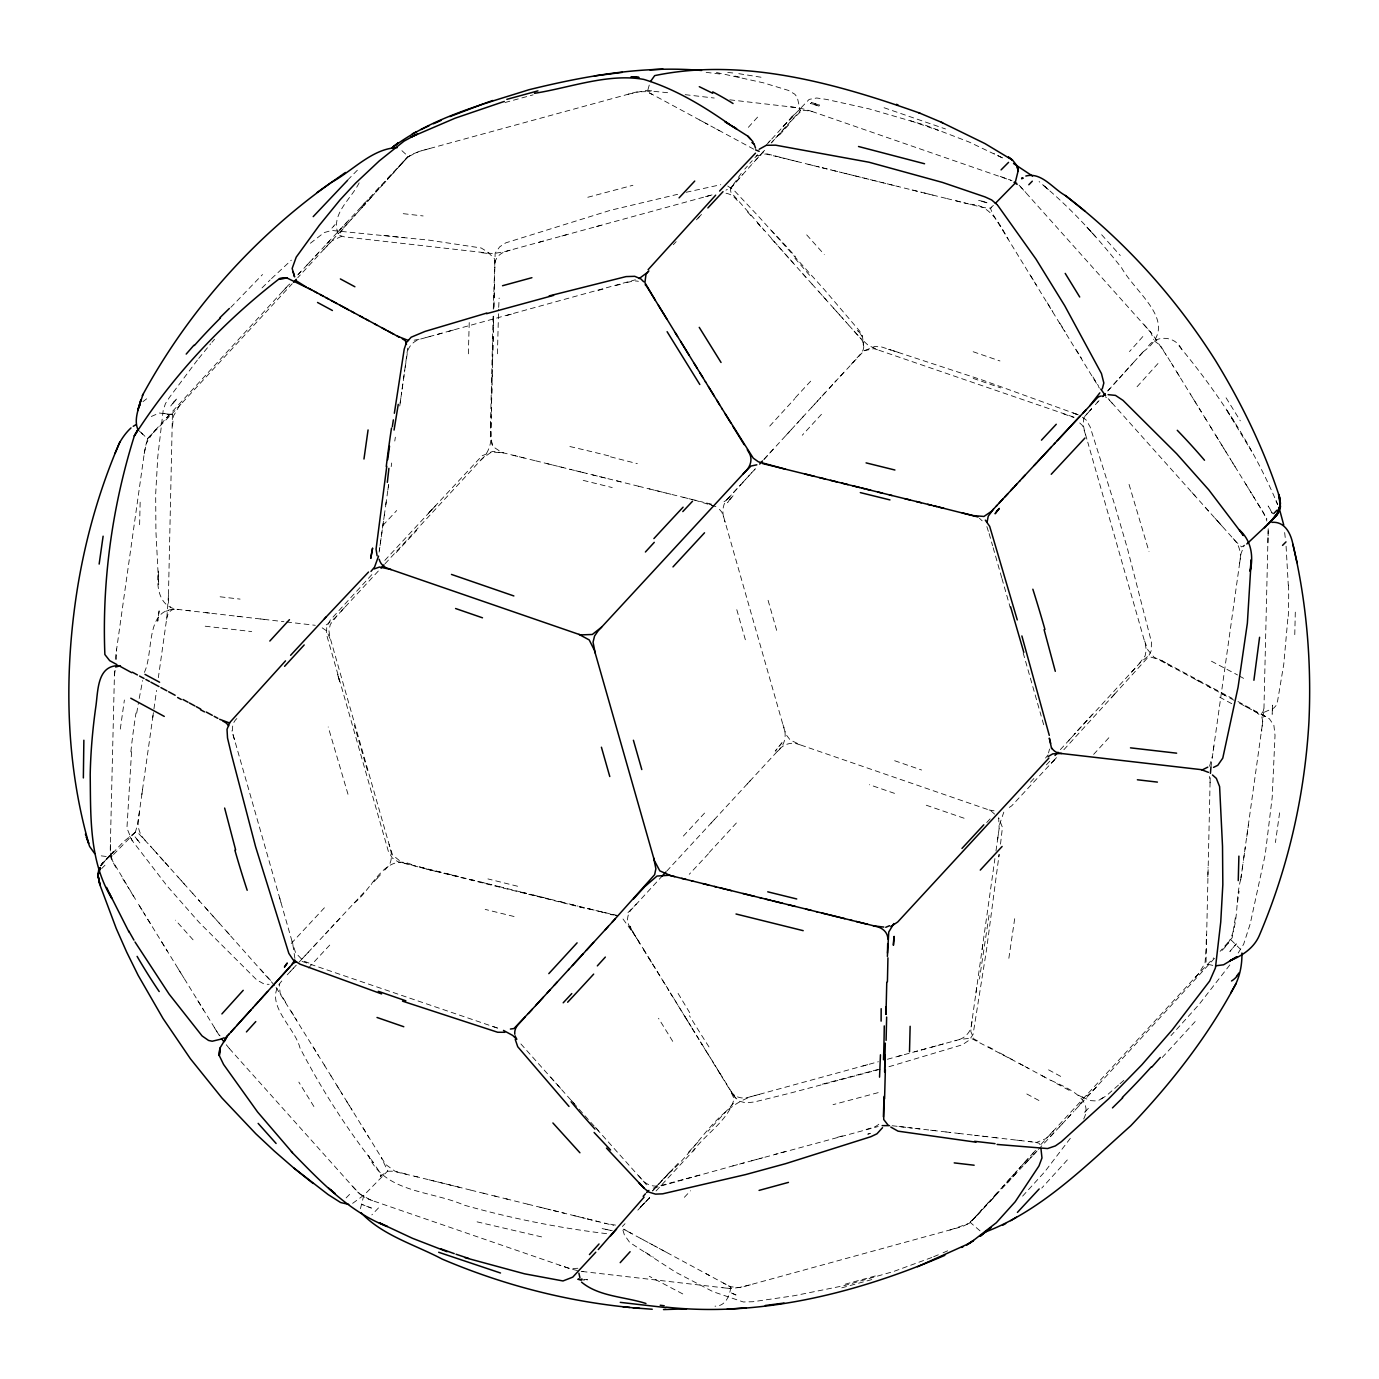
<?xml version="1.0" encoding="UTF-8"?>
<svg xmlns="http://www.w3.org/2000/svg" width="1379" height="1379" viewBox="0 0 1379 1379"><rect width="100%" height="100%" fill="white"/><g stroke="black" fill="none" stroke-linecap="round" stroke-linejoin="round"><path stroke-width="0.75" stroke-dasharray="5 3.75" d="M490.528 423.198L490.355 436.609L492.596 446.382L501.835 452.467L525.658 458.345M1268.197 528.76L1263.957 708.634L1261.647 731.335M1295.295 612.155L1294.709 637.667M139.624 524.709L140.227 498.629M497.423 353.782L498.612 309.275M110.354 844.396L110.975 857.066L98.357 855.514M468.36 353.834L469.291 320.204M1268.111 535.776L1268.232 530.053M114.526 671.039L110.268 848.378A16.6 6.688 72.1 0 0 114.612 865.305L117.318 869.89M493.096 316.291L490.372 429.541M493.268 309.206L495.164 253.15L499.698 246.824L505.817 242.825L610.363 210.315L677.641 194.318M490.89 431.627C492.01 442.487 488.924 453.329 480.375 460.569M490.976 427.662L491.441 408.356M491.579 402.806L493.182 336.131M493.286 331.598L493.665 315.808M493.889 306.724L494.923 263.941A16.6 13.273 -4.9 0 1 504.611 251.84L510.23 250.151M491.096 422.543L490.752 437.022L492.596 446.382M491.682 398.514L491.234 417.372M491.82 392.912L492.027 383.931M492.131 379.897L492.372 369.693M492.51 364.366L492.734 354.679M492.837 350.232L493.303 330.96M493.423 325.789L493.665 316.17M493.854 308.155L493.992 302.346M494.113 297.623L494.458 282.902M1206.056 949.114L1205.005 963.197L1198.644 973.643L1039.249 1146.294M1206.177 944.219L1206.418 934.479M1207.797 876.837L1208.021 867.443M1267.939 542.93L1268.042 538.258M168.462 595.107L166.911 617.034L158.344 677.675M1210.055 782.755L1210.262 777.135M498.698 307.396L499.129 298.071M381 1175.925L381.052 1174.632L380.294 1176.39L384.379 1173.426L380.294 1176.39M1287.796 619.102L1283.78 664.144L1277.678 700.532L1276.385 705.169L1273.834 708.03L1261.578 713.374M294.882 958.405L292.744 943.822L233.62 736.61A16.617 6.74 72.1 0 0 231.551 730.922M172.53 426.111L173.409 416.096L179.27 405.978L292.227 283.695M131.557 751.796L126.937 828.124L131.867 840.173L167.342 886.249L199.231 922.499L256.753 979.917L264.475 984.244L269.146 984.313M971.971 1021.167L970.782 1031.354L973.85 1038.87L979.452 1041.938M407.701 348.163L403.582 378.673M1210.952 767.086L1240.204 559.15A16.6 10.515 77.7 0 0 1236.084 541.999L1232.74 538.069M989.036 915.277L979.469 979.004M120.301 729.077L124.386 700.015M360.436 1208.694L363.832 1195.3L387.775 1170.926L381.225 1157.498M1279.591 812.834L1275.42 842.552M115.302 659.369L116.663 648.957M1014.685 918.707L1008.377 961.525M1000.516 844.12L1002.43 827.348L998.672 817.781L999.154 828.538M656.059 1190.973L695.826 1148L693.034 1151.069C706.048 1133.4 728.44 1120.61 734.128 1098.701L729.801 1089.479M998.792 856.893L999.137 854.377L986.519 949.821L973.057 1034.474L969.351 1040.007L962.473 1044.748L887.318 1067.208M141.865 794.476L142.623 789.15M152.724 717.597L156.551 690.396M383.483 521.159L379.294 550.859M976.728 987.347L971.316 1025.7A16.6 14.617 -30.1 0 1 960.336 1039.145L954.699 1040.835M982.107 949.355L982.934 943.477M997.638 839.19L998.396 833.864M1213.141 750.986L1213.882 745.66M139.52 811.128L138.09 821.936A16.6 10.549 77.7 0 0 143.623 838.57L146.984 842.328M153.017 715.494L137.538 824.918L135.263 832.364M384.258 515.625L386.258 501.508M387.895 489.907L388.654 484.546M394.79 441.039L395.342 437.177M399.738 405.995L403.237 381.173M379.122 552.1L379.604 548.601M380.035 545.601L384.741 512.281M385.827 504.576L388.654 484.46M391.188 466.619L391.688 463.016M400.151 403.047L401.703 392.084M402.082 389.326L404.788 370.124M405.202 367.331L407.598 351.266A16.6 14.635 -30.1 0 1 420.25 339.131L635.391 279.782M975.936 993.018L994.914 858.583M996 850.912L999.827 823.677L1003.809 812.145M1240.755 879.371C1233.981 902.762 1241.359 933.773 1220.811 951.458M1241.014 877.578L1241.514 873.976M1242.203 869.115L1262.75 721.596L1261.837 716.925L1256.786 712.547L1236.429 701.566M1235.325 917.828L1232.171 937.754L1220.122 951.338M1237.497 902.469L1239.1 891.144M1240.686 879.836L1243.203 862.116M1243.772 857.997L1245.34 846.93M1246.823 836.432L1248.443 824.97M1239.566 563.683L1241.048 553.582L1243.996 545.877M114.423 675.314L115.664 667.005M136.711 713.046L138.486 702.532M139.21 698.463L142.64 680.571M144.192 453.846L146.208 443.59L152.431 433.265L289.797 283.574M144.347 672.4C154.138 652.267 144.588 606.105 178.408 609.484M1048.54 752.951L1049.54 749.038M753.71 149.156L648.63 92.427L647.492 91.255L649.475 84.309M730.836 1287.383C729.508 1296.088 725.492 1306.292 715.011 1306.189M1209.538 766.259L1212.382 756.313M1238.187 953.027L1243.634 944.253L1250.27 923.637L1265.25 854.394L1272.214 797.2L1275.023 735.386L1273.886 725.337L1269.387 718.787L1235.877 700.377M147.639 438.591L144.571 451.261L116.301 651.543L116.353 659.334M712.012 194.904L505.128 251.547L493.217 253.65L344.285 236.843L338.717 235.154L344.06 227.397M1083.687 1118.99C1095.133 1096.736 1062.02 1086.118 1047.799 1078.809M281.799 980.986C262.131 1003.154 294.641 1026.441 299.933 1047.816C320.945 1088.221 345.474 1126.815 373.45 1162.756L368.348 1155.343C384.276 1192.973 431.593 1190.68 463.982 1205.091C511.368 1218.45 559.908 1228.172 608.777 1233.929M788.788 258.097L730.887 192.198L730.422 188.785L742.178 172.03M1143.225 351.748C1181.751 323.6 1136.934 295.072 1121.73 268.043C1097.943 237.912 1072.017 209.229 1042.49 184.596L1048.781 190.009L1039.111 181.563M730.422 188.785L742.902 174.306M1078.74 1106.199L1082.911 1099.942M359.126 182.873C350.973 199.455 329.581 214.71 338.717 235.154M1070.311 1138.33L1044.661 1171.891L1022.529 1196.231M991.708 207.074L990.553 208.694L993.035 214.538L1099.356 388.068M1229.809 964.955L1199.092 1004.429L1170.978 1035.663M100.46 865.96L123.886 841.38L135.401 832.209L138.09 832.916L151.207 847.034M100.77 865.547L102.546 863.099L101.098 864.736M733.507 1103.217L708.048 1131.228M1139.106 663.833L1145.104 655.921L1146.259 649.974L1145.311 643.941L1087.755 442.194M106.717 858.583L109.855 855.359L101.081 865.167L107.493 857.772M197.387 360.074L169.531 397.273L165.497 403.478L163.222 410.115L157.792 456.742L155.672 494.147L155.913 531.26L158.688 584.886L158.464 571.096C155.999 586.334 159.119 607.277 177.753 609.397L283.936 621.688M101.425 864.719L103.373 862.22L101.081 865.167M337.028 615.741L330.322 624.377L328.926 630.565L329.805 636.667L390.395 848.981A16.6 10.532 77.7 0 1 388.878 865.529L383.276 871.735M236.878 718.528C230.689 723.923 232.017 732.835 234.516 739.747M1045.523 758.054L1048.04 754.916M198.731 358.402L210.677 343.819M716.442 72.501L763.38 82.809L788.374 90.393L794.787 94.186L797.269 97.34L800.303 110.665L771.93 142.192M211.952 342.302L214.503 339.268M1067.329 1159.929L1041.8 1188.043M401.927 150.673L408.201 156.43L395.204 170.841M1195.162 1021.563L1161.273 1058.572M1225.086 946.787L1231.188 940.082L1240.29 949.114M1157.981 363.522L1136.744 387.085M748.349 127.333L757.933 116.732M141.365 432.765L147.45 438.781L155.637 429.765M765.845 145.484L795.011 113.716L789.253 119.732M768.172 142.83L770.482 140.227M779.514 134.97L789.443 124.024M749.831 163.394L752.262 160.671M744.781 169.1L747.401 166.135M1111.44 697.671L1115.852 692.758L1062.692 751.003M980.038 1230.861L970.333 1222.501L973.281 1219.226M754.916 157.706L757.554 154.724M367.538 201.437L369.313 199.49M369.865 198.869L387.895 178.925M380.259 187.372L382.207 185.217M384.138 183.079L385.861 181.166M402.323 162.981L404.099 160.998M1086.238 414.734L1088.014 412.769M1097.15 402.685L1099.011 400.617M1139.295 356.092L1144.88 349.904M1148.517 345.888C1156.981 334.735 1175.322 335.942 1181.631 349.163M995.017 1195.197L1000.758 1188.836M1009.893 1178.735L998.948 1190.835M1011.721 1176.718L1013.668 1174.563M1019.047 1168.634L1020.874 1166.6M1028.217 1158.481L1002.274 1187.164M1033.785 1152.327L1024.321 1162.773M230.81 307.379L262.527 274.524M333.666 226.19L335.149 224.536M345.422 225.897L347.232 223.881M347.715 223.346L355.213 215.072M358.333 211.625L360.126 209.642M361.919 207.66L374.726 193.491M391.24 175.236L400.427 165.066M341.82 229.879L297.674 277.8M343.612 227.897L349.094 221.829M350.938 219.778L352.783 217.744M354.627 215.71L362.401 207.109M363.849 205.523L365.763 203.385M387.585 179.27L391.636 174.788M393.101 173.168L394.98 171.099M757.554 158.102L730.887 187.561L725.975 190.13M760.019 155.362L763.828 151.156M782.927 130.057L786.702 125.868M764.587 150.311L752.813 163.325M771.223 142.985L782.134 130.919M790.477 121.697L802.026 110.165L811.042 111.13L1012.031 180.77M1124.626 372.296L1128.574 367.934M1088.29 412.476L1093.581 406.615M1107.699 391.015L1110.198 388.24M1113.698 384.379L1132.228 363.901M1130.211 366.125L1135.831 359.919M1084.618 416.544L1087.066 413.821M1089.806 410.804L1091.685 408.701M1095.374 404.65L1098.063 401.668M1107.975 390.705L1117.576 380.087M1133.797 362.16L1143.036 351.938M1119.265 378.225L1122.816 374.295M1108.837 737.765L1092.978 755.123M976.677 1215.468L969.144 1223.38L948.269 1230.62M978.694 1213.227L989.794 1200.971M1015.599 1172.426L1017.323 1170.53M975.074 1217.243L980.366 1211.383M980.555 1211.176L982.4 1209.142M984.244 1207.09L986.088 1205.056M987.76 1203.212L997.224 1192.749M1035.56 1150.362L1029.992 1156.516M347.698 179.994L359.454 168.083M331.925 228.087L333.752 226.087M1092.582 714.15L1074.138 734.231M1114.353 694.43L1148 657.335L1151.206 650.802L1151.448 642.011L1127.436 548.566L1114.284 503.507L1090.117 426.852L1086.29 420.164L1081.791 416.768M1022.701 1164.583L1024.563 1162.514M382.862 525.451L396.687 510.54M378.501 1207.918L371.847 1214.882M384.81 560.408L437.574 503.525M291.21 943.495L325.048 907.106M166.531 417.906L170.41 413.666M371.813 574.664L330.374 619.964L326.72 626.962L326.582 634.668L388.361 851.343L392.257 857.979L397.928 861.737L434.971 871.166L424.215 868.511M396.204 552.548L416.717 530.363M733.404 492.699L741.075 484.357M748.314 476.444L755.416 468.705M763.811 459.552L775.067 447.296M791.512 429.369L798.631 421.612M811.369 407.736L836.622 380.208M840.156 376.364L843.672 372.537M851.153 364.366L861.651 352.731A16.6 13.273 -4.9 0 0 860.806 338.648L846.378 322.514M727.957 498.629L755.64 468.464M764.156 459.173L767.707 455.311M770.206 452.605L792.891 427.869M796.597 423.836L820.764 397.497M829.227 388.275L832.916 384.241M834.812 382.19L864.064 350.766L874.82 346.474L881.836 347.025L983.141 380.311L1076.827 414.303M822.005 396.152L825.607 392.205M821.453 414.321L802.268 435.23M1068.311 740.988L1075.396 733.283M1030.509 782.186L1035.06 777.239M1046.42 764.845L1052.28 758.467M1060.365 749.642L1140.829 661.972L1148.104 656.214L1161.152 660.3L1232.343 698.463M1131.728 671.883L1135.417 667.867M1214.503 958.336L1073.155 1112.181M729.939 496.474C721.786 502.749 721.493 513.419 725.199 522.331M742.23 483.064L745.901 479.082M785.858 435.523L789.374 431.696M800.285 419.802L803.905 415.855M670.556 1171.15L654.87 1187.974M1051.194 763.294L1055.969 758.122L1011.669 805.87L1006.429 809.283M341.13 611.293L345.233 606.846M378.294 571.061L335.131 617.792L326.668 624.756L323.203 625.101M385.051 563.752L482.271 458.5L491.545 452.002L503.438 452.864L492.734 451.364L482.012 455.828L427.731 514.074L432.265 509.161M704.566 813.093L683.226 836.208M662.609 875.579L630.634 910.399A16.6 14.617 -30.1 0 0 629.513 926.498L633.737 933.497L629.944 926.136L631.53 929.998M666.729 871.132L779.359 749.193A16.6 14.617 -30 0 1 795.993 743.557L801.251 745.212M986.709 822.539L990.777 818.143M180.925 404.185L171.117 414.683M795.355 397.669L812.403 379.311M711.047 823.142L714.96 818.919M747.211 783.979L751.279 779.6M777.153 751.572C785.53 745.056 787.099 734.145 782.927 724.664M1195.076 977.504L1213.675 957.905M297.795 274.921L300.725 271.766M306.362 265.733L312.55 259.08M315.17 256.287L320.945 250.082M326.789 243.807L329.667 240.704M338.183 231.569L341.251 228.276M344.147 225.173L347.043 222.053M361.453 206.591L367.659 199.921M375.933 191.043L381.776 184.769M390.826 175.047L298.157 274.524M399.203 166.049L402.047 163.015M299.105 962.094L302.208 958.767M325.375 933.893L333.873 924.775M377.381 878.061L371.175 884.732M377.467 877.975L380.466 874.751M708.444 853.739L689.259 874.286M652.939 1190.387L673.176 1168.668M674.659 1167.065L680.433 1160.877M697.843 1142.174L686.466 1154.395M978.211 1214.089L981.038 1211.072M992.294 1198.989L974.919 1217.64L967.955 1223.845L962.404 1226.552L741.419 1287.21L730.749 1288.538L722.613 1287.727M992.656 1198.61L995.604 1195.421M1007.066 1183.13L1009.773 1180.217M1012.858 1176.925L1015.927 1173.615M1024.666 1164.238L1032.354 1155.981M1033.25 1155.033L1036.043 1152.017M1050.608 1136.382L1056.452 1130.108M1059.365 1126.988L1062.278 1123.851M1067.38 1118.369L1073.879 1111.405M1088.393 1108.32L1083.584 1113.491L1085.825 1111.095M387.602 178.512L408.201 156.43M696.429 219.864L699.256 216.848M673.297 244.704L676.158 241.653M698.067 218.123L702.394 213.486M287.246 974.815L296.295 965.128M305.052 955.716L310.896 949.441M313.361 946.787L319.152 940.564M336.545 921.913L342.371 915.656M354.144 903.004C373.002 888.955 384.689 850.809 413.666 865.495M290.159 971.695L295.985 965.438M302.122 958.853L328.254 930.808M330.632 928.257L365.883 890.403M667.626 1174.615L650.25 1193.266M668.763 1173.408C697.567 1148.983 715.615 1107.975 752.9 1096.098L878.406 1061.727M989.846 1201.626L1026.924 1161.825M1027.631 1161.049L1037.215 1150.758M1038.421 1149.465L1071 1114.491M975.401 1217.123L970.333 1222.501M984.02 1207.866L987.019 1204.643M101.598 868.632L104.994 865.219M792.563 116.284L781.859 127.816L809.145 99.391L816.661 97.995L826.417 99.391L868.684 108.751L925.602 125.282L968.937 141.951L1003.964 158.637L994.035 153.603M1053.073 761.277L1057.9 756.14M642.993 1204.643L649.647 1197.575L639.166 1208.573L650.94 1196.351M637.822 1210.124L641.666 1206.056M622.377 1226.483L625.015 1223.69M684.363 1197.3L690.569 1190.749M1096.512 1086.928L1089.134 1094.685L1082.067 1097.081L1075.879 1093.961M323.944 249.358L332.201 240.704L340.906 236.619L345.164 236.947M282.867 291.107L289.762 284.005M110.148 855.101L114.216 850.895M349.594 1194.369L346.129 1197.903M1053.573 1130.711L1045.851 1138.675L1036.577 1142.398L1028.837 1141.536M627.979 912.622L636.34 904.021M110.768 854.411L113.302 851.826L108.286 856.945M147.45 438.781L171.22 414.579L172.409 414.683L168.376 598.814L168.617 603.588L170.531 607.225M135.401 832.209L111.682 856.376L111.044 858.359L137.038 901.935M993.363 205.385L990.605 208.005A16.6 2.275 15.8 0 1 978.297 206.333L944.477 197.973M1244.754 545.101L1241.634 546.929L1235.791 541.482L1108.182 398.669M402.478 162.532L408.287 156.706L418.888 151.5L430.231 148.38M110.975 857.066L112.268 855.773M262.027 287.901L270.129 279.937M271.525 278.592L291.331 260.166M310.396 243.256L324.082 232.62L331.667 230.448L429.076 240.153L481.168 247.979L487.89 252.133L494.699 259.062L494.82 267.922M1118.472 1085.083L1106.044 1096.046L1101.08 1098.873L1104.389 1096.994M1120.041 1083.704L1124.54 1079.774M142.951 401.651L146.674 398.79M406.202 158.688L411.201 154.517L422.008 150.621L637.046 91.824L646.596 91.652L652.612 94.617M151.328 416.475L159.24 413.01L172.409 414.683M352.645 1203.333L364.142 1194.99L362.625 1196.093L358.006 1192.421L227.621 1046.609M1103.2 1097.684L1098.236 1100.614L1095.029 1100.89L1090.72 1100.649L1082.067 1097.081M647.492 91.255L651.681 90.79M943.081 1252.787L948.597 1250.391M933.686 1256.7L941.236 1253.58M931.808 1257.493L893.506 1271.524L844.344 1285.59L793.994 1295.76L752.951 1301.724L743.333 1301.983L713.012 1291.675L675.607 1272.162L629.686 1242.445L624.359 1234.826L622.343 1228.241L627.824 1231.481M653.163 1188.181L733.438 1165.755M870.666 1133.297L867.753 1134.159L872.252 1132.986M877.94 1069.501L820.04 1084.79M871.804 1279.591L841.776 1287.831M504.99 102.529L533.121 94.841M587.816 197.266L632.909 185.286M875.269 1275.971L844.155 1284.47M878.182 1092.633L833.037 1104.665M880.233 1069.225L789.891 1093.202L754.485 1101.942L745.867 1102.924L739.316 1101.149L734.559 1096.908L701.601 1043.644M538.844 242.325L544.429 240.791M561.891 236.016L567.631 234.43M596.314 226.587L602.071 225.001M705.531 196.68L711.15 195.146M448.692 331.339L454.501 329.753M506.541 315.498L512.092 313.981M598.176 290.417L603.761 288.883M615.637 285.625L621.222 284.091M759.398 1094.323L748.142 1097.391A16.582 14.6 -29.9 0 1 732.215 1093.082L729.336 1088.72M862.858 1065.984L868.598 1064.416M897.298 1056.555L903.021 1054.987M926.085 1048.678L914.622 1051.815M785.53 1151.499L774.412 1154.551M837.57 1137.261L843.379 1135.658M425.87 337.596L431.489 336.062M437.195 334.494L442.883 332.942M887.404 1059.262L959.784 1039.438L970.902 1038.18L1022.563 1065.191M931.273 1047.247L943.529 1043.886M739.523 1164.1L878.182 1126.522M699.481 1175.063L659.558 1185.871A16.582 13.273 -4.9 0 1 643.303 1180.855L636.581 1173.322M732.697 1165.962L744.195 1162.825M751.365 1160.859L762.966 1157.688M866.202 1129.418L871.821 1127.867A16.6 13.273 -4.8 0 0 881.353 1121.523M628.1 94.186L645.527 90.531L671.056 93.031M626.807 282.574L632.496 281.161A16.582 14.617 -30.2 0 1 638.391 281.316M686.156 192.284L720.769 184.7M165.808 611.207L168.548 610.552M750.383 1284.814L738.816 1287.607L730.112 1286.659L623.601 1229.241M756.157 156.034L765.431 153.965L776.894 156.551M864.064 350.766L873.89 348.663L879.561 350.438M414.165 340.199L421.888 338.682M577.87 1268.266L570.234 1268.663L559.65 1265.164M387.499 1171.202L393.032 1171.202L417.613 1176.976M583.938 1279.453L587.592 1279.798L581.093 1278.747M727.75 72.466L735.3 73.225M706.169 72.363L722.855 74.363M403.237 213.676L423.129 215.951M383.862 235.378L404.306 237.757M615.517 1225.104L604.588 1223.173M581.404 1279.798L584.42 1280.126M220.106 596.797L240.084 599.107M205.212 626.204L251.702 631.582M685.191 94.668L714.236 98.03M729.819 99.822L796.338 107.545A16.617 2.275 15.8 0 1 813.214 111.889M186.01 610.363L190.061 610.828M205.695 612.638L209.694 613.103M237.05 616.258L240.963 616.706M260.321 618.947L264.096 619.378M286.642 621.998L315.274 625.308M898.987 1126.522L919.931 1128.953M930.549 1130.177L938.547 1131.09M945.942 1131.952L961.973 1133.814M974.384 1135.245L997.362 1137.899M1016.461 1140.105L1024.39 1141.019M892.161 1125.729L911.605 1127.988M915.035 1128.384L950.476 1132.469M958.457 1133.4L977.659 1135.624M982.124 1136.141L989.777 1137.02M993.276 1137.434L1032.354 1141.95L1038.835 1143.105L1040.042 1144.622M582.093 1271.472L728.146 1288.331A16.6 2.275 15.8 0 0 728.939 1286.038M481.84 252.736L489.562 253.667M610.587 1230.378L602.089 1228.586L612.276 1230.585M617.826 915.535L579.163 906.796M738.799 73.673L762.621 77.483M790.598 106.855L798.269 107.872L800.303 110.665M614.12 915.035L610.397 914.536L616.241 915.57M1212.796 965.386L1206.004 963.887L1210.124 780.48L1209.297 776.429M989.122 809.99L996.448 811.18M541.602 1236.894L474.945 1221.363M302.053 961.404L497.612 1028.113M711.461 504.128L700.308 501.508M734.835 76.035L743.091 77.982M514.074 916.518L485.201 909.399M583.214 480.375L612.224 487.563M517.59 886.249L487.942 878.923M779.824 157.292L785.341 158.654M788.219 159.361L831.003 169.927M832.933 170.41L853.67 175.529M855.601 176.012L898.556 186.63M912.14 189.974L933.049 195.146M512.936 455.208L537 461.155M547.084 463.637L552.807 465.051M558.529 466.464L564.08 467.843M569.63 469.222L587.058 473.514M592.522 474.876L609.328 479.03M616.706 480.84L639.235 486.408M649.13 488.856L672.745 494.699M683.053 497.25L695.861 500.405M424.249 868.115L401.789 862.53L392.532 854.911L389.033 844.224M435.919 870.994L475.91 880.871M480.719 882.06L491.924 884.835M498.853 886.542L526.606 893.402M533.173 895.023L566.803 903.331M570.906 904.348L594.315 910.14M601.261 911.847L612.414 914.605M429.059 1179.803L460.396 1187.543M471.032 1190.18L484.977 1193.628M494.406 1195.955L508.161 1199.351M527.933 1204.229L607.691 1223.949A16.617 2.275 15.8 0 1 613.517 1225.552M797.062 161.55L762.846 152.793M808.094 164.273L819.678 167.135M822.298 167.773L841.638 172.565M844.879 173.358L876.596 181.201M878.768 181.735L921.603 192.319M924.137 192.957L946.425 198.455M955.94 200.8L967.179 203.592M969.765 204.23C990.26 204.54 999.344 223.726 1008.118 239.101M535.655 460.81L571.165 469.584M575.595 470.687L581.576 472.17M582.386 472.359L620.791 481.857M638.494 486.235L650.112 489.097M654.784 490.252L666.247 493.096M672.038 494.527L684.811 497.681M688.931 498.698L692.827 499.663M694.792 500.146L715.908 506.61M419.44 866.926L442.263 872.562M447.21 873.786L458.621 876.596M469.618 879.319L503.749 887.748M521.452 892.127L549.118 898.97M560.426 901.763L577.991 906.106M589.264 908.882L605.036 912.777M584.489 908.123L429.265 869.753M414.717 1176.253L437.488 1181.889M440.332 1182.579L474.273 1190.973M483.064 1193.145L496.992 1196.593M505.972 1198.816L530.432 1204.85M539.896 1207.194L550.997 1209.935M553.531 1210.555L564.683 1213.313M573.871 1215.589L585.334 1218.415M587.161 1218.864L599.158 1221.846M610.501 456.828L637.322 463.654M406.288 1174.167L394.825 1171.116L385.689 1164.497L329.995 1074.275M1073.948 417.182L878.389 350.042L868.132 345.25L859.841 337.545M884.077 107.734L945.494 128.954M898.229 352.334L888.714 349.335L890.937 350.042M910.588 120.8L938.478 130.453M973.178 351.748L999.965 360.97M973.195 378.38L1000.723 387.895M492.889 1026.476L499.819 1028.855M894.643 760.725L921.586 770.016M894.506 793.356L869.442 784.72M1063.519 413.872L1073.913 417.492M1000.171 176.357L1010.859 180.201M1077.723 414.614L1072.414 412.7L1078.309 414.889M308.93 963.042L303.328 960.922L295.589 952.786L292.003 941.202M709.099 504.093L713.977 506.024M1154.344 340.906L1160.291 345.336L1165.755 354.075M682.76 1293.933L649.285 1276.282M1211.451 661.213L1237.549 674.952M1161.152 660.3L1166.548 663.161M1038.921 1100.494L1024.459 1092.702M1219.657 697.171L1234.205 705.014M1060.675 1076.378L1045.782 1068.329M699.756 120.042L702.652 121.611M705.427 123.11L708.185 124.593M716.684 129.178L719.683 130.798M1234.136 700.325L1153.895 657.042L1147.914 650.009L1143.863 638.839M1167.996 664.644L1170.874 666.195M1196.679 680.123L1199.42 681.605M1207.849 686.156L1210.762 687.725M1222.501 694.051L1225.173 695.499M1244.875 706.117L1247.823 707.72M1253.528 710.788L1259.079 713.667A16.617 6.705 72.2 0 0 1263.991 706.651M988.467 1046.799L994.156 1049.867M999.792 1052.901L1005.343 1055.9M1007.894 1057.279L1013.462 1060.279M1019.098 1063.312L1028.131 1068.191M1042.024 1075.689L1051.005 1080.533M1056.676 1083.601L1062.295 1086.635M1064.795 1087.979L1070.5 1091.048M1025.028 1066.519L1045.179 1077.395M629.307 1232.274L632.065 1233.774M640.718 1238.445L643.493 1239.928M649.319 1243.082L652.164 1244.599M654.991 1246.133L657.662 1247.581M661.972 1249.908L667.35 1252.804M706.22 1273.782L709.099 1275.316M723.372 1283.022L726.164 1284.521M1239.221 675.882L1245.358 679.399M645.286 1252.253L653.405 1257.2M727.716 186.044L734.042 190.336L758.14 215.951L824.47 289.78L859.6 331.012L862.513 336.114L863.392 345.491L863.082 340.423L863.306 342.975M322.186 627.841L326.823 630.996L331.27 641.769M139.21 430.903L144.33 435.885M994.638 814.144L990.605 810.507L800.372 744.901L790.167 739.937L786.289 734.921L784.203 729.112L723.941 517.883L721.803 512.109L717.735 507.3M979.418 518.245L982.158 520.797M1079.723 422.939L1082.636 425.663L1086.1 436.385M352.714 1186.543L360.212 1194.248L370.503 1199.954L567.286 1267.784A16.617 2.293 15.8 0 0 583.713 1271.662M737.317 200.524L733.8 196.801A16.582 13.238 -4.8 0 0 724.871 193.043M267.112 976.677L270.56 980.348M1020.322 186.493L1152.637 334.476L1168.461 358.454M1019.047 185.148L1025.786 192.474M1101.649 234.74L1120.265 255.511M1086.79 227.104L1095.684 236.843L1086.997 227.19M193.06 939.806L175.478 920.172M806.698 234.878L824.28 254.494M1112.612 403.719L1109.25 399.962A16.6 10.532 77.8 0 0 1105.51 396.98M823.125 296.485L826.486 300.243M854.084 331.115L857.445 334.873M557.34 1084.721L560.581 1088.324M212.211 915.26L215.641 919.104M1191.99 492.493L1195.214 496.095M1205.28 507.351L1208.797 511.281M1215.054 518.28L1218.743 522.4M1218.967 522.658L1222.518 526.64M747.539 211.952L751.09 215.917M757.33 222.915L764.035 230.396M771.619 238.912L774.843 242.497M778.066 246.117L781.721 250.185M784.496 253.305L795.735 265.854M802.561 273.507L805.905 277.231M812.024 284.091L819.764 292.727M833.399 308L836.863 311.861M839.518 314.826L850.671 327.306M791.253 260.855L812.524 284.643M818.833 291.693L843.793 319.618M550.704 1077.275L554.134 1081.119M571.285 1100.304L574.715 1104.148M595.487 1127.367L599.176 1131.487M520.9 1043.955L646.596 1184.889M153.758 849.895L171.03 869.201M177.943 876.941L195.215 896.264M198.542 899.97L219.916 923.896M219.071 922.947L274.835 985.692M150.345 846.068L158.051 854.687M160.636 857.583L164.101 861.461M164.928 862.375L178.563 877.63M181.304 880.698L184.665 884.473M192.405 893.109L199.593 901.142M205.195 907.416L208.712 911.347M226.363 931.084L229.586 934.686M260.441 969.213L263.785 972.953M1144.105 324.789L1150.844 332.373L1153.654 339.544M794.925 258.252L810.921 276.834M623.032 919.017L635.633 936.462M1179.045 345.991C1219.002 393.963 1253.494 446.917 1277.695 504.593M226.277 1044.748L229.483 1048.712M276.076 987.416L325.737 1067.346M376.122 1166.893L380.311 1173.046M1234.395 421.888L1226 408.925L1251.684 451.485M1226.086 397.807L1240.324 420.854M313.895 1106.527L298.847 1082.119M219.158 1035.233L136.676 901.349M659.972 976.004L642.235 947.476M672.728 1041.352L658.524 1018.288M1167.927 357.609L1173.339 366.4M1176.89 372.175L1179.597 376.553M1190.318 393.998L1201.212 411.683M1204.677 417.303L1212.451 429.92M1215.813 435.402L1218.502 439.78M1221.191 444.141L1262.888 511.902A16.6 6.723 72.1 0 1 1266.853 521.055M1235.153 466.826L1229.723 457.983M1245.685 483.926L1251.236 492.958M1251.96 494.13L1254.7 498.595M1257.458 503.076L1260.182 507.489M1030.63 275.679L1036.232 284.781M1047.351 302.863L1052.763 311.654M1059.761 323.031L1065.209 331.856M1076.154 349.68L1081.705 358.661M1092.926 376.898L1098.408 385.81M632.22 930.928L641.166 945.46M637.684 939.806L646.717 954.475M648.854 957.94L651.646 962.49M662.678 980.417L668.936 990.57M670.228 992.88L672.366 996.362M673.9 998.637L685.242 1017.271M684.949 1016.599L689.552 1024.287M691.724 1027.803L702.083 1044.42M706.824 1052.332L700.36 1041.852M707.737 1053.625L713.15 1062.416M713.219 1062.744L715.356 1066.226M718.2 1070.621L721.079 1075.292M728.767 1087.997L721.838 1076.74M717.528 1069.725L719.7 1073.258M291.09 1011.066L296.795 1020.339M313.292 1047.144L318.721 1055.969M324.203 1064.881L331.15 1076.137M336.941 1085.583L342.268 1094.219M346.56 1101.2L352.197 1110.354M362.867 1127.677L368.779 1137.279M147.656 919.19L150.259 923.413M161.705 942.012L167.376 951.217M178.115 968.679L183.976 978.176M197.8 1000.654L203.678 1010.204M214.434 1027.683L217.141 1032.095A16.6 6.705 72.1 0 0 220.088 1035.888M1171.323 363.125L1190.801 394.773M1193.404 398.996L1196.007 403.237M1198.954 408.012L1206.677 420.561M1210.279 426.421L1223.466 447.847M1223.862 448.485L1226.793 453.243M629.513 926.498L640.08 943.994M643.252 948.838L691.189 1026.734M687.725 1021.098L698.998 1039.404M122.714 878.647L128.643 888.283M131.143 892.351L133.849 896.746M139.52 905.951L145.054 914.966M285.574 1002.102L280.127 993.19L279.265 984.037M132.315 840.587L128.988 835.174M689.69 1012.686L676.675 991.087M1262.113 510.626L1266.905 519.107M1129.056 484.391L1149 551.531M347.991 794.27L328.202 726.957M986.864 526.571L989.26 534.259M367.383 770.43L354.3 725.302M768.086 600.313L776.998 631.513M1001.706 577.698L993.156 547.704M279.592 897.729L281.282 903.624M1086.876 439.143L1084.739 431.627A16.6 6.723 72.1 0 1 1084.48 416.872M989.122 533.57L992.604 545.774M1001.93 578.473L1010.376 608.07M1023.166 652.888L1041.214 716.132M1042.3 719.941L1044.627 728.06M736.8 609.708L745.694 640.925M1284.659 532.535L1285.349 538.672M1286.09 546.256L1288.279 585.127M130.867 751.848A780.462 650.078 -42.5 0 1 135.987 713.064M166.6 619.292A16.617 10.532 77.8 0 1 174.564 609.173M736.369 823.004A781.1 117.904 -48.7 0 1 708.444 853.308M964.093 818.23A792.822 8.153 19.3 0 1 923.896 804.405M708.978 1046.92A804.629 224.57 67.4 0 1 689.483 1015.789M372.675 1200.695A16.617 2.275 15.8 0 1 363.332 1196.007M308.482 968.041A777.859 43.956 -43.8 0 1 330.891 943.857M769.741 426.111A781.152 99.064 -51.2 0 1 794.925 398.565M569.889 446.537A792.839 228.793 18.1 0 1 610.242 456.225M771.257 230.327A804.629 433.316 70.8 0 1 795.424 256.528M727.957 498.629A16.6 13.256 -4.8 0 1 723.492 502.025M1288.572 585.075A780.445 611.259 -18.3 0 1 1288.141 619.085M1142.829 336.545A777.859 34.527 -42.9 0 1 1129.47 351.576M1272.472 705.238L1272.179 714.288L1272.472 705.238M159.102 610.966L157.758 621.084L159.102 610.966M730.249 498.56L727.612 502.732L733.628 495.13L730.249 498.56M781.962 742.816L775.222 751.124L781.962 742.816M1236.239 943.943L1229.878 951.493L1236.239 943.943M173.754 401.996L170.479 406.34L177.46 398.152L173.754 401.996M163.808 413.338L168.186 414.269L163.808 413.338M983.451 201.455L978.332 200.317L988.502 203.351L983.451 201.455M814.937 104.58L810.369 103.459L819.712 106.321L814.937 104.58M735.903 1294.933L730.198 1292.502L735.903 1294.933M815.506 103.753L811.162 102.356L819.609 105.183L815.506 103.753M371.33 1208.038L361.781 1204.384L371.33 1208.038M1265.715 716.597L1260.147 713.667L1265.715 716.597M860.375 333.528L857.635 330.564L862.496 336.838L860.375 333.528M139.882 842.914L134.728 836.467L139.882 842.914M735.852 1098.201L731.163 1091.892L735.852 1098.201M1270.318 509.506L1268.146 506.007L1272.352 513.402L1270.318 509.506M1277.592 504.507L1276.04 500.732L1277.609 504.507M339.613 681.519L337.459 673.797L339.527 681.467"/><path stroke-width="1.5" d="M881.112 1021.132L881.164 1008.687M1238.894 856.118L1238.256 880.595M910.14 1026.304L909.502 1051.781M887.421 981.71L887.938 957.853M886.645 1017.064L886.094 1040.369M884.697 1068.794L885.025 1054.969M886.007 1014.41L886.18 1006.67M887.473 953.096L887.697 943.615M884.025 1096.408L883.715 1119.507L888.042 1125.092M884.611 1072L885.301 1043.127M886.007 1014.013L886.766 982.262M887.386 956.423L888.765 931.98L893.868 923.551M883.991 1097.753L883.387 1116.835M885.352 1069.759L884.577 1098.942M880.457 1054.797L879.543 1077.154M83.86 740.23L83.361 777.928M1241.927 953.044C1242.117 963.904 1240.238 974.953 1235.412 984.744C1207.694 1036.663 1171.185 1083.256 1130.711 1125.816C1086.686 1165.031 1041.731 1210.538 985.657 1231.895M1210.4 773.378L1210.952 767.086M1259.579 637.288L1253.907 680.261M387.327 482.34L388.912 468.343M1277.506 514.143L1280.522 506.8L1278.557 494.423C1281.522 501.766 1280.901 510.678 1275.265 516.625L1278.695 512.143M99.15 564.08L103.115 536.19M386.775 466.292L376.071 549.135L377.088 555.72M363.97 459.017L368.072 429.955M387.654 459.776L389.533 446.158M392.343 426.714L393.36 419.871M394.36 413.269L404.219 349.146L406.46 342.475L411.149 337.217L424.939 331.443L486.753 313.067M394.066 430.076L398.255 404.375M137.693 410.735L140.865 399.927C138.434 409.373 133.642 420.423 138.107 429.955M987.14 521.831L988.243 516.211L993.449 509.161M98.909 868.149L97.995 875.406L99.909 884.525L97.995 875.406L99.995 867.632M1025.838 176.029C1041.628 171.789 1053.056 188.854 1065.415 195.542C1124.781 241.032 1175.494 297.33 1215.468 360.505C1241.272 402.702 1263.164 447.503 1278.712 494.509C1282.677 504.18 1278.712 514.384 1271.266 520.917L1276.333 515.229L1267.042 525.296M378.553 556.099L374.536 567.131L370.968 571.389M99.977 867.856L97.995 875.406L99.753 884.439L116.284 928.601L126.696 952.131L138.141 975.332L163.032 1018.495L190.371 1058.727L221.881 1097.908L255.856 1133.814L274.335 1151.103L293.675 1167.892L328.168 1194.593L340.682 1202.557L348.715 1204.367M1102.304 388.861L1103.838 383.017L1101.459 373.571L1064.709 305.707L1035.974 259.08L997.758 205.402M138.279 408.736L143.002 394.377M98.564 873.079L98.15 874.286L100.271 868.339M131.005 427.921C126.282 432.299 122.3 437.695 119.266 443.348C99.305 489.769 85.446 538.689 77.396 588.557C64.003 672.556 65.347 760.88 88.601 843.069M114.991 453.45L119.818 442.107M650.509 81.482L654.697 75.621C743.557 57.142 836.484 83.567 919.914 113.181M294.778 960.008L291.59 964.99M224.777 1040.99L227.207 1036.181L234.878 1027.717M142.33 395.618C187.975 311.551 253.012 237.964 331.063 182.631M1230.757 992.966L1236.101 983.486M1239.014 972.884L1236.532 976.332M648.078 269.732L715.684 195.18M227.207 1036.181L219.83 1048.264L219.295 1055.59L223.553 1064.416L257.563 1111.974L292.469 1152.689M1099.839 392.86L1089.686 405.857M644.062 1197.179L598.262 1249.564M1039.163 1188.974L1017.409 1212.417M313.205 216.624L347.508 180.408M1276.333 515.229L1272.886 519.176L1276.954 514.436L1280.367 504.576L1276.954 514.436L1267.922 524.399L1274.972 516.849L1271.266 520.917M186.199 354.075L193.922 345.233M221.898 1013.927L243.221 990.312M610.552 1235.912L616.551 1229.172M630.1 1251.718L620.188 1262.664M882.526 1127.677L876.975 1133.797L870.804 1136.727L785.72 1163.635L745.556 1174.598L662.644 1193.835L655.525 1194.128L648.906 1192.111L644.131 1188.284L606.484 1148.086M1151.672 1067.26L1160.325 1057.503M599.02 1243.979L589.436 1254.58M1048.919 758.088L897.729 921.982L890.817 926.567M246.427 1031.923L255.787 1021.58M229.293 1033.871L225.656 1037.697A16.6 6.705 72.1 0 1 223.139 1037.922M236.654 1025.735L245.514 1015.944M258.683 1001.395L254.977 1005.481M260.097 999.809L263.544 996M264.096 995.397L267.629 991.484M271.491 987.209L273.283 985.227M274.749 983.606L282.023 975.574M282.471 975.091L289.797 966.972M1102.717 396.531L1104.545 394.497M269.819 641.045L289.452 619.671M252.702 1007.997L292.865 963.593L296.451 961.594M230.741 1032.268L253.15 1007.497M245.824 1015.599L251.202 1009.652M1103.028 396.187L1105.303 393.67M643.166 1196.334L645.441 1193.818M285.522 660.869L229.776 722.527L227.018 729.353L227.518 737.989L231.327 753.968L255.58 846.689L288.849 953.406L293.072 959.75L300.001 964.162L381.569 993.897M284.591 666.333L304.19 644.958M1286.004 541.878L1282.539 545.394M597.331 965.886L605.347 957.078M679.054 197.886L694.74 181.063M290.607 655.301L326.202 616.896M983.779 824.814L961.973 848.43M1002.102 846.482L980.262 870.097M645.406 551.996L654.267 542.343M759.691 464.051L762.535 460.948M577.094 942.857L548.808 973.643M525.158 1017.012L518.073 1024.735A16.617 13.273 -4.7 0 0 514.798 1034.233M528.347 1013.531L550.255 989.657M554.255 985.295L568.975 969.247M572.388 965.541L608.346 926.343M612.104 922.258L654.629 874.682L655.887 868.77L653.68 858.031M532.346 1009.187L513.971 1028.544L510.402 1029.044M535.638 1005.584L543.412 997.12M546.963 993.242L557.375 981.917M568.493 969.782L583.007 953.975M586.334 950.338L593.625 942.391M605.312 929.653L615.12 918.983M633.513 898.918L644.234 887.231M644.769 886.645L657.025 876.044L669.177 875.269L674.745 876.648M1084.98 438.005L1051.229 474.273M1055.021 755.485L1058.003 752.227M707.875 207.936L723.01 191.664M293.555 282.247L296.295 279.282M381.035 568.096L383.983 564.89M1001.068 169.893L1008.566 162.36M672.986 566.907L704.531 532.794M661.851 876.389L665.885 872.028M1277.04 510.178L1273.731 513.574M324.324 618.895L368.538 572.044M648.888 270.956L646.027 274.025L644.907 282.695L655.335 300.312M1276.058 515.78L1274.489 517.47L1277.557 513.66L1268.801 523.486M595.797 1252.218L572.75 1277.144L562.994 1280.953L524.554 1273.817L464.844 1257.631M1056.262 424.267L1041.455 440.16M996.293 506.127L1002.792 499.146M1004.963 496.819L1007.894 493.665M1010.807 490.545L1013.72 487.408M1014.651 486.425L1020.081 480.582M1022.391 478.099L1025.235 475.048M1034.129 465.499L1036.922 462.499M1037.818 461.551L1051.35 447.003M1048.454 450.123L1019.564 481.133M1049.264 449.244L1054.969 443.124M1080.326 415.889L1066.329 430.938M1083.153 412.873L1086.135 409.666M1057.314 440.608L1065.829 431.472M997.017 505.335L991.449 511.333L983.968 516.453L973.298 515.608L962.146 512.85M999.154 503.042L1016.651 484.27M1054.245 443.9L1077.516 418.923M1077.878 418.526L1097.684 397.462A16.6 10.532 77.8 0 1 1101.338 396.066M563.184 1002.809L571.785 993.587M682.812 511.575L692.534 501.215M755.468 153.19L719.597 191.043M1271.128 521.107L1246.806 543.981M1028.803 184.752L1032.302 181.183M995.328 203.402L1015.34 183.011L1016.599 183.217M1264.491 527.898L1266.146 526.209M743.143 473.911L751.021 466.033L756.83 464.809M1112.474 1107.889L1122.713 1097.805M220.037 317.584L229.345 308.465M647.578 272.318L639.218 278.524M646.596 1192.542L648.906 1190.422M391.912 147.881C431.713 117.611 481.978 104.614 528.933 89.738C585.11 75.914 643.528 65.382 701.566 70.484M392.17 147.725L398.203 142.83L392.998 147.001M601.623 627.117L592.298 634.478L580.49 634.909L390.24 569.303L379.484 567.045L374.226 568.906M331.718 182.2C352.593 170.875 372.382 148.398 397.169 147.656M317.256 192.388L345.457 172.478M759.174 149.277L766.362 145.278L775.636 145.174L868.994 162.222L942.426 182.407L985.037 196.921L991.708 199.972L997.258 204.816M1010.704 1220.691L1016.392 1217.209M133.246 426.301L135.556 424.939M1047.919 756.692L1052.78 753.848L1061.158 753.468L1202.505 769.792L1207.78 767.138M1002.619 1225.276L1005.687 1223.552M917.552 1266.732L970.144 1242.996L996.345 1222.708L1015.185 1201.781L1038.973 1165.944L1041.972 1157.946L1040.955 1148.621M417.492 133.866L410.908 137.159L455.139 118.18L504.318 101.425M412.269 133.866L416.768 131.608M1213.554 767.379L1217.812 765.293L1222.777 758.122L1238.083 687.156L1247.374 623.136L1251.236 559.771L1250.098 571.285C1253.752 556.444 1251.305 540.413 1239.411 529.967L1243.462 535.535L1208.78 489.855L1176.701 453.777L1123.006 400.375L1115.473 395.394L1108.113 394.653M416.062 134.573L404.03 141.141L379.328 160.86L355.592 183.148L340.027 199.886L319.221 225.432L296.209 257.166L292.158 268.44L294.589 276.886L293.089 271.697M961.628 1247.443L963.059 1246.754M420.991 129.557L424.698 127.833M425.353 127.506L429.076 125.765M433.471 123.748L441.056 120.456M944.839 1255.338C857.79 1292.709 761.174 1317.428 665.971 1307.12M885.749 927.291L889.593 925.705M449.95 116.594L483.891 103.632M484.753 103.322L492.889 100.495M221.95 1038.904L212.194 1041.231L208.574 1040.456L202.092 1035.939L169.065 994.052L135.004 941.978M486.58 313.688L553.6 295.382M506.834 99.357L537.948 90.859M502.525 285.729L531.915 277.696M788.46 1182.389L759.071 1190.405M549.152 295.916L626.066 276.593L634.736 276.317L640.873 278.92L643.631 281.73M115.664 667.005L118.853 666.178M534.5 93.324C570.216 87.722 607.811 73.087 643.769 79.396C674.814 88.825 702.859 105.735 729.232 124.265M120.438 665.764C96.72 664.006 98.202 691.12 95.754 707.168C92.6 729.543 90.652 752.107 90.204 774.705C90.755 816.644 89.049 861.427 111.889 898.574L106.614 887.421M594.435 75.931L622.343 72.346M765.293 1305.499L784.013 1303.069M727.112 1309.223L746.177 1307.775M686.449 1308.843L663.489 1309.585M663.006 69.157L649.923 69.864M882.164 1125.626L889.472 1125.626M504.8 1032.285L497.681 1032.268L402.53 1001.154M1216.261 965.748L1223.587 964.783L1237.187 956.647L1229.568 960.922C1241.772 955.94 1253.321 948.649 1259.01 936.186C1288.038 868.425 1304.706 795.476 1308.93 721.924C1311.688 662.368 1306.637 602.313 1292.899 544.257C1290.813 533.466 1284.711 521.228 1271.886 522.348M665.919 1307.602L620.274 1302.362M652.25 1309.257L633.133 1307.792M361.074 1212.71C382.448 1235.481 414.958 1244.668 442.107 1259.061C501.749 1284.487 565.218 1301.173 629.789 1307.447M623.136 1306.861L639.735 1308.395M997.12 1144.449L1047.592 1148.552L1055.383 1145.915L1061.278 1141.778L1108.682 1098.77L1141.915 1064.743L1172.236 1029.872L1209.676 981.003L1215.433 967.886L1220.743 921.999L1222.828 884.646L1222.518 846.292L1219.605 786.582L1216.347 778.377L1212.486 774.964M995.035 1143.656L974.591 1141.295M974.143 1165.221L954.216 1162.893M1176.632 753.175L1130.487 747.849M1157.412 782.1L1137.382 779.773M976.004 1142.191L898.039 1131.159L890.8 1127.074M883.801 927.067L874.114 925.912L850.412 920.052M660.196 1305.241L664.247 1305.775M581.317 1279.746L577.887 1279.247L581.404 1279.798M1061.813 753.537L1057.934 752.951A16.617 10.549 77.8 0 1 1051.574 747.901M858.514 146.502L924.551 163.756M645.941 1303.483C624.894 1296.691 598.848 1296.674 581.524 1282.108M803.199 930.67L736.024 914.001M408.477 340.51L397.342 336.148M866.081 462.879L894.919 470.015M860.306 492.596L889.972 499.922M762.656 463.585L773.86 466.309M796.734 898.97L767.741 891.817M774.533 466.481L825.418 479.065M830.503 480.306L848.068 484.65M852.808 485.822L864.616 488.735M866.495 489.2L882.336 493.13M889.317 494.854L910.002 499.956M916.363 501.542L931.773 505.335M938.858 507.093L978.056 516.97M685.915 879.406L670.797 875.665L659.817 870.873L654.456 860.755L594.401 650.25L589.229 639.942L578.99 634.392M691.534 880.785L716.235 886.904M720.148 887.869L725.871 889.283M726.888 889.524L754.399 896.333M759.881 897.677L782.462 903.262M788.133 904.658L817.454 911.915M822.143 913.07L827.796 914.467M829.038 914.777L844.896 918.69M927.671 504.335L936.996 506.627M785.134 469.101L758.381 461.793L753.262 458.156L721.838 408.374M805.008 474.014L814.351 476.324M819.488 477.599L836.777 481.874M841.604 483.046L859.72 487.528M861.565 487.994L870.804 490.269M877.837 492.01L892.092 495.544M904.762 498.664L921.293 502.749M933.79 505.834L943.839 508.317M681.709 878.371L693.016 881.164M702.997 883.629L708.72 885.042M714.425 886.456L731.422 890.644M742.953 893.506L748.935 894.971M749.728 895.178L761.622 898.108M765.379 899.039L770.878 900.401M772.274 900.746L795.2 906.417M805.836 909.037L811.162 910.347M816.471 911.674L839.38 917.328M840.104 917.5L852.153 920.482M856.273 921.5L867.65 924.309M873.166 925.671L878.716 927.171A16.6 13.256 -4.7 0 1 887.817 939.013M229.621 723.01L219.675 719.304M500.508 1273.007L438.66 1252.27M456.035 1254.235L468.619 1258.424M405.84 1000.792L378.311 991.311M403.788 1026.734L377.019 1017.478M451.467 574.422L513.867 595.952M482.495 617.809L455.57 608.518M440.711 1248.805L454.243 1253.632M447.055 1251.701L412.442 1238.29L379.242 1222.777L387.309 1226.517C348.611 1211.71 319.738 1180.614 291.365 1151.672M391.136 569.613L385.999 567.683A16.6 14.635 -29.8 0 1 379.173 559.305M1201.385 769.672L1208.469 772.361M503.49 1030.423L512.695 1035.439L516.763 1039.318M896.488 104.321L897.988 104.907M941.374 122.266L985.002 143.606L1012.686 160.257L1017.271 166.135L1018.064 171.134L1015.065 183.286L1014.651 182.321M755.537 149.88L759.191 151.328M918.552 112.63L942.615 122.765M699.291 86.687L712.719 93.272M1013.531 163.48L1032.561 176.081M164.273 716.408L130.781 698.222M340.372 278.937L354.886 286.763M159.602 682.243L145.002 674.383M317.532 302.466L332.408 310.499M200.489 709.737L204.506 711.874M177.632 697.515L181.252 699.463M311.826 290.021L287.194 278.11L279.454 278.661C222.967 322.29 172.789 375.519 134.366 435.85C112.268 506.196 101.908 580.973 104.873 654.542L109.699 660.662L116.922 664.609M314.326 291.365L323.151 296.123M325.737 297.519L348.387 309.741M351.49 311.413L363.16 317.704M365.383 318.894L376.846 325.082M382.104 327.926L399.238 337.165M306.052 286.901L295.83 280.54M308.482 288.211L317.515 293.089M320.014 294.416L328.702 299.122M331.253 300.501L336.821 303.501M340.079 305.259L354.058 312.792M359.867 315.929L368.538 320.618M374.364 323.755L385.655 329.84M388.154 331.201L393.86 334.27M132.401 672.211L137.417 674.934M139.589 676.089L144.071 678.502M145.846 679.468L149.415 681.398M150.88 682.174L158.999 686.57M160.878 687.587L166.842 690.793M168.634 691.758L175.15 695.275M183.011 699.515L187.992 702.204M189.423 702.98L194.887 705.927M196.335 706.703L200.696 709.065M206.247 712.064L212.297 715.322M214.159 716.322L217.848 718.321M131.712 672.676L120.507 666.574M222.846 721.01L225.673 722.665A16.617 6.74 72.1 0 1 228.69 725.906M402.306 338.82L405.288 340.647L406.495 344.405M733.128 126.678L736.627 128.868L724.992 121.714L747.797 136.125L752.968 141.692M1014.013 182.304L1017.168 184.39M752.107 142.658L754.192 144.261L755.52 148.105M1084.859 211.108L1065.415 195.542M293.675 1167.892L313.085 1183.458M330.322 1189.543L335.045 1193.593L328.581 1188.06M752.382 142.502L754.192 144.261M610.552 1150L594.108 1132.487M579.921 1152.775L552.91 1122.971M747.797 136.125L750.555 139.107M276.093 1143.467L258.149 1123.385M94.651 853.549L89.618 846.465L86.256 836.657L88.704 843.345M568.993 1106.423L517.728 1046.73L515.246 1039.421M221.467 1038.577L223.932 1041.783M1100.787 389.102L1105.562 395.704M985.313 520.142L989.691 526.382L1017.271 619.929M667.108 331.684L699.808 384.5M699.239 327.357L721.045 362.47M1065.209 273.404L1079.705 297.002M658.386 305.276L663.902 314.222M675.193 332.58L689.086 355.161M694.12 363.332L702.894 377.587M705.358 381.604L719.528 404.633M725.078 413.631L730.749 422.853M732.973 426.473L744.16 444.659M664.006 314.395L677.572 336.442M680.623 341.406L697.222 368.383M714.322 396.169L708.444 386.603M660.903 309.379L647.441 287.504A16.582 14.617 -30.2 0 0 645.165 284.729M661.196 309.844L666.867 319.066M699.774 372.537L705.669 382.104M716.666 399.962L722.303 409.132M747.28 449.709L749.9 454.243A16.617 14.635 -29.9 0 1 746.487 470.308L598.055 630.979L594.573 635.995L593.056 642.166L595.176 652.974M128.695 930.911L133.953 940.133M128.936 931.911L109.458 893.385M1279.281 508.489L1283.728 524.968M1010.548 606.743L1023.821 652.37M609.777 776.532L601.416 747.211M1021.873 635.943L1049.281 735.369M633.409 740.247L641.787 769.551M1044.093 629.634L1055.297 671.314M235.637 849.929L224.639 808.06M1050.66 743.367L1049.316 738.11L1051.608 748.642M578.887 1273.179L579.904 1277.643M1292.899 544.257L1297.036 562.666M85.446 834.019L85.739 835.312M1280.488 503.507L1278.712 494.509M247.186 890.282A802.337 603.985 79.2 0 1 234.895 850.205M884.267 1025.907A780.773 232.275 77.9 0 1 883.474 1059.761M593.677 974.108A788.374 105.89 -51.4 0 1 567.631 1002.24M594.952 1129.091A777.946 407.736 69.9 0 1 571.096 1101.752M516.556 1038.87A16.617 13.273 -4.7 0 1 515.143 1035.819M1236.773 976.453A788.443 116.388 25 0 1 1231.55 980.986M1151.275 1066.932A788.96 739.902 -21.9 0 1 1122.334 1097.443M159.206 991.553A768.293 673.607 -19.6 0 1 137.107 956.388M386.258 466.516A780.807 412.993 82.8 0 1 391.515 428.059M653.905 538.586A788.323 125.489 -48.7 0 1 683.088 507.179M139.089 406.805A788.46 116.164 25 0 1 140.089 404.926M194.353 345.526A788.909 669.832 7.5 0 1 220.485 317.911M1032.854 589.212A802.354 440.435 71.2 0 1 1044.954 629.496M712.719 91.893A792.253 359.747 81.2 0 1 733.042 103.511M1177.27 430.3A768.293 590.988 1.9 0 1 1204.505 460.241M893.626 940.857L893.402 945.287L894.144 936.393L893.626 940.857M219.537 1052.108L219.295 1055.59L219.83 1048.264L219.537 1052.108M372.554 548.308L370.727 558.323L372.554 548.308M287.125 963.231L284.522 966.938L287.125 963.231M138.09 429.283L134.366 435.85L138.09 429.283M997.051 510.799L995.104 513.781L999.344 508.42L997.051 510.799M1022.115 178.012L1021.615 178.753L1023.218 178.115L1022.115 178.012M966.817 1244.806L973.402 1240.548L966.817 1244.806M990.863 1227.62L980.279 1236.17L990.863 1227.62M283.867 278.334L279.454 278.661L287.194 278.11L283.867 278.334M636.271 77.207L630.996 76.896L639.063 77.483L636.271 77.207M1012.272 159.895L1008.549 157.189L1012.272 159.895M644.131 1188.284L639.218 1182.923L644.131 1188.284M1018.064 171.134L1017.271 166.135L1018.064 171.134"/></g></svg>
